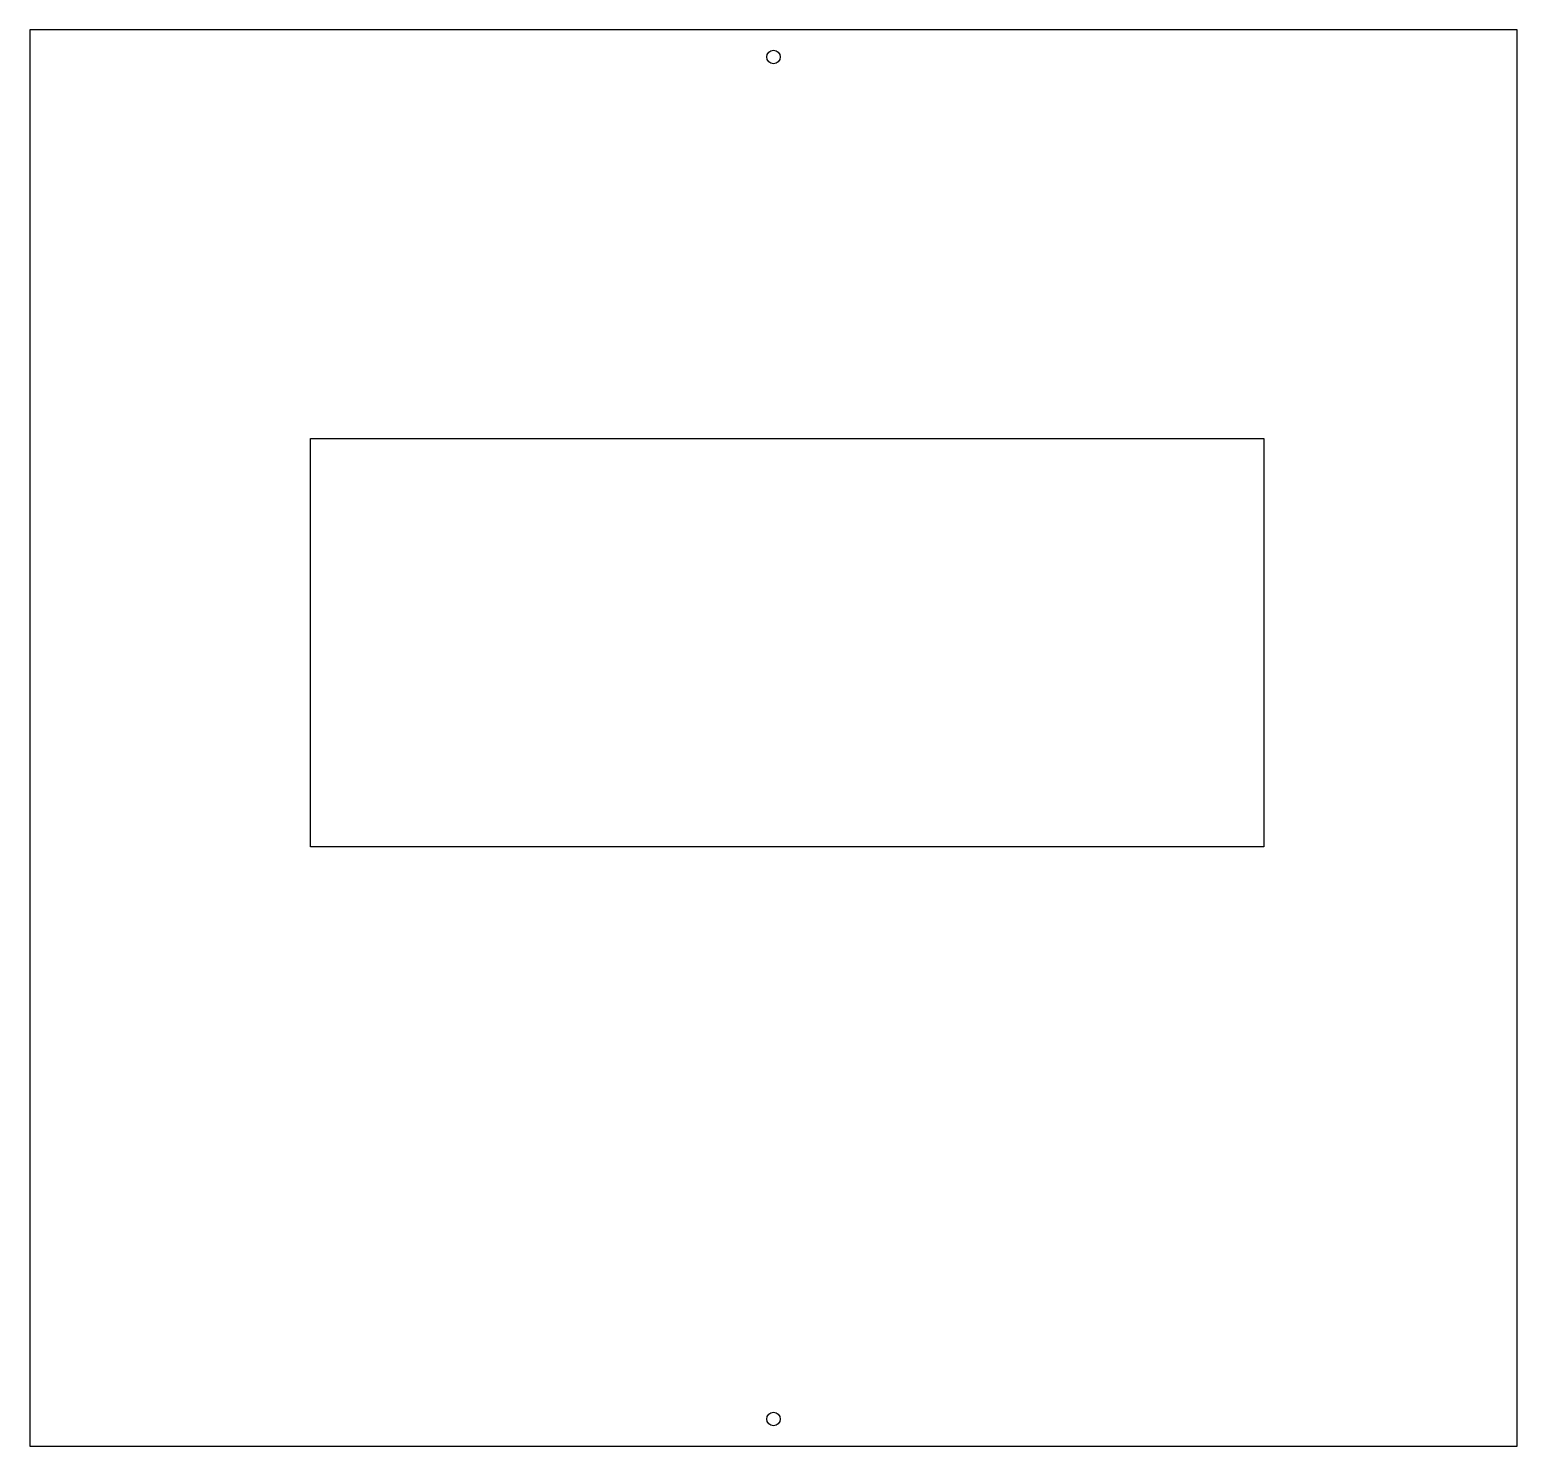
# Model space of a CAD drawing. Header units: millimetres. Extents: x -3 to 543, y -520 to 0.
import ezdxf

# ---------------------------------------------------------------- set-up
doc = ezdxf.new("R2010")
doc.units = ezdxf.units.MM
doc.layers.get('0').update_dxf_attribs({"linetype": 'CONTINUOUS'})

msp = doc.modelspace()

# ---------------------------------------------------------------- linework, layer by layer
for p, q in [((100, -150), (450, -150)), ((100, -300), (100, -150)), ((450, -150), (450, -300)), ((450, -300), (100, -300))]:
    msp.add_line(p, q)
msp.add_lwpolyline([(543, 0), (-3, 0), (-3, -520), (543, -520)], close=True)
for centre in [(270, -10), (270, -510), (270, -510)]:
    msp.add_circle(centre, 2.5)

doc.saveas('drawing.dxf')
